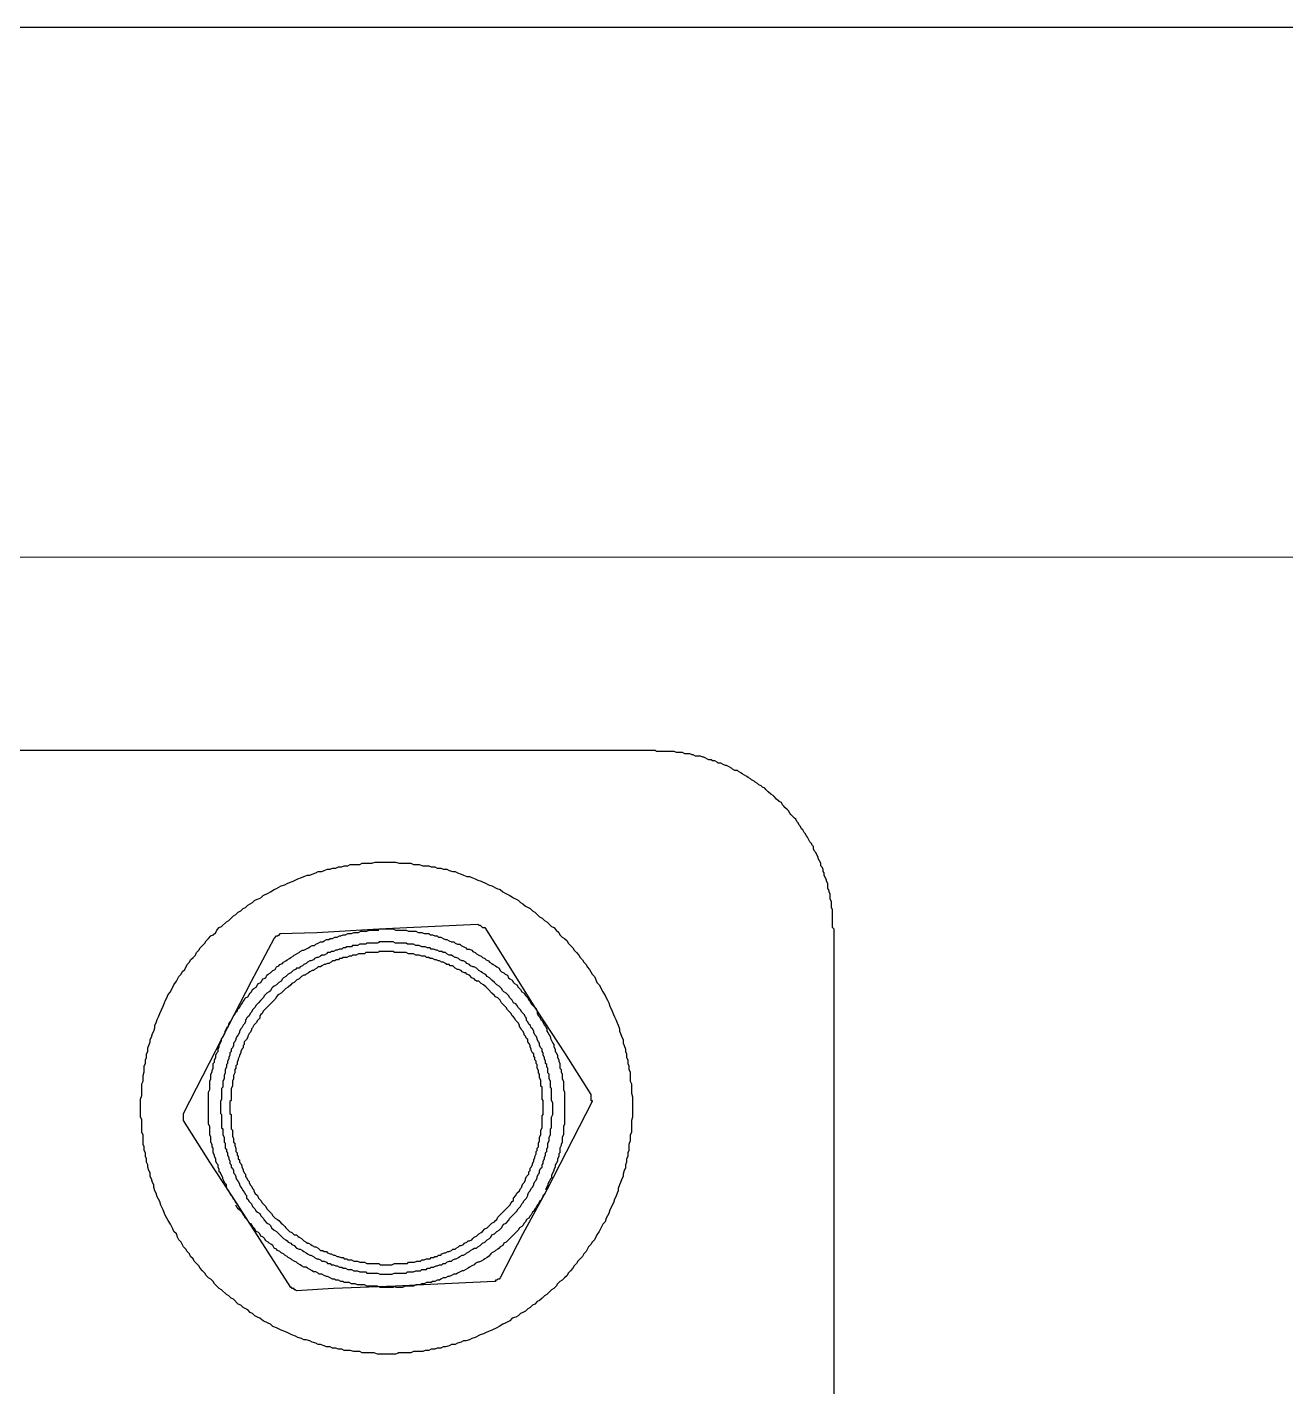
# Model space of a CAD drawing. Header units: inches. Extents: x 0 to 11, y 0.3 to 17.
# Drawn here: x 2.071 to 2.952, y 16.049 to 17 of the extents above; entities that cross this region are included whole.
import ezdxf

# ---------------------------------------------------------------- set-up
doc = ezdxf.new("R2010")
doc.units = ezdxf.units.IN
doc.header["$MEASUREMENT"] = 0
doc.layers.add('Layer 1', color=7, linetype='Continuous')

msp = doc.modelspace()

# ---------------------------------------------------------------- linework, layer by layer
at = {"layer": 'Layer 1', "color": 7, "lineweight": 25, "true_color": 0xffffff}
for points in [[(0, 17), (11, 17)], [(1.38583, 16.49417), (2.51083, 16.49417)], [(2.63583, 16.36917), (2.635, 16.37), (2.635, 16.3825), (2.63417, 16.38417), (2.63417, 16.38833), (2.63333, 16.39), (2.63333, 16.39333), (2.6325, 16.395), (2.6325, 16.39583), (2.63167, 16.3975), (2.63167, 16.40083), (2.63083, 16.4025), (2.63083, 16.40333), (2.62916, 16.40667), (2.62916, 16.40833), (2.62834, 16.40917), (2.62834, 16.41083), (2.6275, 16.4125), (2.62667, 16.41333), (2.62667, 16.415), (2.62583, 16.41667), (2.625, 16.41833), (2.625, 16.41917), (2.62333, 16.4225), (2.6225, 16.42333), (2.62166, 16.425), (2.62166, 16.42666), (2.62084, 16.4275), (2.62, 16.42917), (2.61917, 16.43), (2.6175, 16.43334), (2.61667, 16.43416), (2.61583, 16.43583), (2.615, 16.43667), (2.61417, 16.43833), (2.61334, 16.43917), (2.6125, 16.44084), (2.61167, 16.44166), (2.61083, 16.44333), (2.61, 16.44417), (2.60916, 16.44583), (2.60833, 16.44667), (2.60667, 16.44834), (2.60583, 16.44916), (2.605, 16.45), (2.60417, 16.45167), (2.60333, 16.4525), (2.60166, 16.45417), (2.60083, 16.455), (2.6, 16.45583), (2.59917, 16.4575), (2.5975, 16.45833), (2.59583, 16.46), (2.59416, 16.46167), (2.59334, 16.4625), (2.59167, 16.46333), (2.59, 16.465), (2.58833, 16.46667), (2.5875, 16.4675), (2.58584, 16.46833), (2.585, 16.46917), (2.58333, 16.47), (2.5825, 16.47083), (2.58083, 16.47167), (2.58, 16.4725), (2.57834, 16.47333), (2.5775, 16.47417), (2.57583, 16.475), (2.575, 16.47583), (2.57167, 16.4775), (2.57083, 16.47833), (2.56917, 16.47917), (2.56833, 16.48), (2.56666, 16.48), (2.565, 16.48083), (2.56417, 16.48167), (2.5625, 16.4825), (2.56083, 16.48333), (2.56, 16.48333), (2.55834, 16.48416), (2.55667, 16.485), (2.555, 16.485), (2.55417, 16.48583), (2.5525, 16.48667), (2.55084, 16.48667), (2.55, 16.4875), (2.54833, 16.4875), (2.545, 16.48916), (2.54417, 16.48916), (2.5425, 16.49), (2.53916, 16.49), (2.5375, 16.49083), (2.53667, 16.49083), (2.535, 16.49167), (2.53166, 16.49167), (2.53, 16.4925), (2.52583, 16.4925), (2.52417, 16.49333), (2.51166, 16.49333), (2.51083, 16.49417)], [(2.33167, 16.0725), (2.32917, 16.07167), (2.31666, 16.07167), (2.31417, 16.0725), (2.30583, 16.0725), (2.30417, 16.07334), (2.3, 16.07334), (2.2975, 16.07416), (2.29333, 16.07416), (2.29167, 16.075), (2.28916, 16.075), (2.2875, 16.07583), (2.285, 16.07583), (2.28333, 16.07667), (2.28084, 16.07667), (2.27917, 16.0775), (2.27667, 16.07834), (2.275, 16.07834), (2.27334, 16.07917), (2.27083, 16.08), (2.26917, 16.08083), (2.26667, 16.08167), (2.265, 16.08167), (2.26333, 16.0825), (2.26083, 16.08333), (2.25917, 16.08417), (2.25667, 16.085), (2.25334, 16.08667), (2.25167, 16.0875), (2.24917, 16.08833), (2.24584, 16.09), (2.24333, 16.09083), (2.24167, 16.0925), (2.24, 16.09333), (2.23667, 16.095), (2.23416, 16.09667), (2.2325, 16.0975), (2.23083, 16.09833), (2.22917, 16.1), (2.2275, 16.10083), (2.22583, 16.1025), (2.2225, 16.10417), (2.22083, 16.10583), (2.21916, 16.10667), (2.21583, 16.11), (2.21417, 16.11083), (2.2125, 16.1125), (2.21084, 16.11334), (2.2075, 16.11667), (2.20583, 16.1175), (2.2025, 16.12084), (2.20167, 16.1225), (2.2, 16.12417), (2.19833, 16.125), (2.19667, 16.12667), (2.19583, 16.12834), (2.19417, 16.13), (2.1925, 16.13167), (2.19166, 16.13333), (2.19, 16.135), (2.18833, 16.13666), (2.1875, 16.13833), (2.18583, 16.14), (2.185, 16.14167), (2.18334, 16.14333), (2.1825, 16.145), (2.18083, 16.14667), (2.17917, 16.15), (2.1775, 16.15167), (2.17667, 16.15333), (2.17584, 16.15583), (2.17417, 16.1575), (2.17333, 16.15917), (2.17166, 16.1625), (2.17, 16.165), (2.16917, 16.16667), (2.16833, 16.16833), (2.1675, 16.17), (2.16667, 16.1725), (2.165, 16.17584), (2.16416, 16.17833), (2.16333, 16.18), (2.1625, 16.18167), (2.16167, 16.18416), (2.16083, 16.18583), (2.16, 16.18833), (2.16, 16.19), (2.15917, 16.19166), (2.15833, 16.19417), (2.1575, 16.19583), (2.1575, 16.19834), (2.15666, 16.2), (2.15584, 16.2025), (2.15584, 16.20417), (2.155, 16.20583), (2.155, 16.20833), (2.15417, 16.21), (2.15417, 16.2125), (2.15333, 16.21417), (2.15333, 16.21667), (2.1525, 16.21833), (2.1525, 16.225), (2.15167, 16.22666), (2.15167, 16.23583), (2.15083, 16.2375), (2.15083, 16.25), (2.15167, 16.2525), (2.15167, 16.26084), (2.1525, 16.2625), (2.1525, 16.26667), (2.15333, 16.26917), (2.15333, 16.27334), (2.15417, 16.275), (2.15417, 16.2775), (2.155, 16.27917), (2.155, 16.28167), (2.15584, 16.28333), (2.15584, 16.28583), (2.15666, 16.2875), (2.1575, 16.29), (2.1575, 16.29167), (2.15833, 16.29333), (2.15917, 16.29583), (2.16, 16.2975), (2.16083, 16.3), (2.16083, 16.30166), (2.16167, 16.30333), (2.1625, 16.30583), (2.16333, 16.3075), (2.16416, 16.31), (2.16667, 16.315), (2.1675, 16.3175), (2.16833, 16.31917), (2.16917, 16.32083), (2.17, 16.32334), (2.17166, 16.325), (2.1725, 16.32667), (2.17333, 16.32834), (2.17417, 16.33), (2.17584, 16.3325), (2.1775, 16.33584), (2.17917, 16.3375), (2.18, 16.33917), (2.18167, 16.34083), (2.18334, 16.34417), (2.185, 16.34583), (2.18583, 16.3475), (2.1875, 16.34917), (2.18917, 16.35083), (2.19, 16.3525), (2.19166, 16.35417), (2.1925, 16.35583), (2.19417, 16.3575), (2.19583, 16.35916), (2.19667, 16.36083), (2.19833, 16.3625), (2.2, 16.36416), (2.20167, 16.365), (2.20334, 16.36667), (2.20417, 16.36833), (2.20583, 16.37), (2.2075, 16.37084), (2.21084, 16.37417), (2.2125, 16.375), (2.21417, 16.37667), (2.21583, 16.37834), (2.2175, 16.37916), (2.21916, 16.38083), (2.22083, 16.38167), (2.2225, 16.38333), (2.22417, 16.38417), (2.22583, 16.38584), (2.2275, 16.38666), (2.22917, 16.3875), (2.23083, 16.38917), (2.2325, 16.39), (2.235, 16.39084), (2.23667, 16.3925), (2.24, 16.39417), (2.24167, 16.395), (2.24417, 16.39667), (2.24584, 16.3975), (2.24917, 16.39917), (2.25167, 16.4), (2.25334, 16.40083), (2.255, 16.40167), (2.2575, 16.4025), (2.26083, 16.40417), (2.26333, 16.405), (2.265, 16.40583), (2.2675, 16.40667), (2.26917, 16.40667), (2.27083, 16.4075), (2.27334, 16.40833), (2.275, 16.40917), (2.2775, 16.40917), (2.27917, 16.41), (2.28166, 16.41083), (2.28333, 16.41083), (2.285, 16.41167), (2.2875, 16.41167), (2.28916, 16.4125), (2.29167, 16.4125), (2.29333, 16.41333), (2.29583, 16.41333), (2.2975, 16.41416), (2.30417, 16.41416), (2.30583, 16.415), (2.3125, 16.415), (2.315, 16.41583), (2.32917, 16.41583), (2.33167, 16.415), (2.34, 16.415), (2.34167, 16.41416), (2.34583, 16.41416), (2.34833, 16.41333), (2.3525, 16.41333), (2.35417, 16.4125), (2.35667, 16.4125), (2.35833, 16.41167), (2.36083, 16.41167), (2.3625, 16.41083), (2.365, 16.41083), (2.36667, 16.41), (2.36917, 16.40917), (2.37084, 16.40917), (2.3725, 16.40833), (2.375, 16.4075), (2.37667, 16.40667), (2.37916, 16.40583), (2.38083, 16.40583), (2.3825, 16.405), (2.385, 16.40417), (2.38666, 16.40333), (2.38917, 16.4025), (2.3925, 16.40083), (2.39417, 16.4), (2.39667, 16.39917), (2.4, 16.3975), (2.4025, 16.39667), (2.40417, 16.395), (2.40584, 16.39417), (2.40917, 16.3925), (2.41167, 16.39084), (2.415, 16.38917), (2.41667, 16.3875), (2.41833, 16.38666), (2.42, 16.385), (2.42333, 16.38333), (2.425, 16.38167), (2.42667, 16.38083), (2.43, 16.3775), (2.43167, 16.37667), (2.43334, 16.375), (2.435, 16.37417), (2.43833, 16.37084), (2.44, 16.37), (2.44166, 16.36833), (2.44333, 16.36667), (2.44417, 16.365), (2.44583, 16.36334), (2.4475, 16.3625), (2.44916, 16.36083), (2.45, 16.35916), (2.45167, 16.3575), (2.45334, 16.35583), (2.45417, 16.35417), (2.45583, 16.3525), (2.4575, 16.35083), (2.45833, 16.34917), (2.46, 16.3475), (2.46084, 16.34583), (2.4625, 16.34417), (2.46333, 16.3425), (2.465, 16.34083), (2.46667, 16.3375), (2.46834, 16.33584), (2.46916, 16.33417), (2.47, 16.33167), (2.47167, 16.33), (2.4725, 16.32834), (2.47333, 16.32667), (2.47417, 16.325), (2.47583, 16.3225), (2.47666, 16.32083), (2.4775, 16.31917), (2.47833, 16.3175), (2.47917, 16.315), (2.48083, 16.31167), (2.48167, 16.30916), (2.4825, 16.3075), (2.48333, 16.30583), (2.48416, 16.30333), (2.485, 16.30166), (2.48583, 16.29917), (2.48583, 16.2975), (2.48667, 16.29583), (2.4875, 16.29333), (2.48834, 16.29167), (2.48834, 16.28916), (2.48917, 16.2875), (2.49, 16.285), (2.49, 16.28333), (2.49083, 16.28167), (2.49083, 16.27917), (2.49167, 16.2775), (2.49167, 16.275), (2.4925, 16.27334), (2.4925, 16.27083), (2.49333, 16.26917), (2.49333, 16.2625), (2.49417, 16.26084), (2.49417, 16.25416), (2.495, 16.25167), (2.495, 16.2375), (2.49417, 16.235), (2.49417, 16.22666), (2.49333, 16.225), (2.49333, 16.22083), (2.4925, 16.21833), (2.4925, 16.21417), (2.49167, 16.2125), (2.49167, 16.21), (2.49083, 16.20833), (2.49083, 16.20583), (2.49, 16.20417), (2.49, 16.20167), (2.48917, 16.2), (2.48834, 16.1975), (2.48834, 16.19583), (2.4875, 16.19417), (2.48667, 16.19166), (2.48583, 16.19), (2.485, 16.1875), (2.485, 16.18583), (2.48416, 16.18416), (2.48333, 16.18167), (2.4825, 16.18), (2.48167, 16.1775), (2.47917, 16.1725), (2.47833, 16.17), (2.4775, 16.16833), (2.47666, 16.16667), (2.47583, 16.16416), (2.47417, 16.1625), (2.4725, 16.15917), (2.47167, 16.1575), (2.47, 16.155), (2.46834, 16.15167), (2.46667, 16.15), (2.46583, 16.14834), (2.46417, 16.14667), (2.4625, 16.14333), (2.46084, 16.14167), (2.46, 16.14), (2.45833, 16.13833), (2.45667, 16.13666), (2.45583, 16.135), (2.45417, 16.13333), (2.45334, 16.13167), (2.45167, 16.13), (2.45, 16.12834), (2.44916, 16.12667), (2.4475, 16.125), (2.44583, 16.12333), (2.44417, 16.1225), (2.4425, 16.12084), (2.44166, 16.11917), (2.44, 16.1175), (2.43833, 16.11667), (2.435, 16.11334), (2.43334, 16.1125), (2.43167, 16.11083), (2.43, 16.10916), (2.42833, 16.10833), (2.42667, 16.10667), (2.425, 16.10583), (2.42333, 16.10417), (2.42166, 16.10333), (2.42, 16.10166), (2.41833, 16.10083), (2.41667, 16.1), (2.415, 16.09833), (2.41333, 16.0975), (2.41083, 16.09667), (2.40917, 16.095), (2.40584, 16.09333), (2.40417, 16.0925), (2.40167, 16.09083), (2.4, 16.09), (2.39667, 16.08833), (2.39417, 16.0875), (2.3925, 16.08667), (2.39084, 16.08584), (2.38833, 16.085), (2.385, 16.08333), (2.3825, 16.0825), (2.38083, 16.08167), (2.37834, 16.08083), (2.37667, 16.08083), (2.375, 16.08), (2.3725, 16.07917), (2.37084, 16.07834), (2.36833, 16.07834), (2.36667, 16.0775), (2.36417, 16.07667), (2.3625, 16.07667), (2.36083, 16.07583), (2.35833, 16.07583), (2.35667, 16.075), (2.35417, 16.075), (2.3525, 16.07416), (2.35, 16.07416), (2.34833, 16.07334), (2.34167, 16.07334), (2.34, 16.0725), (2.33083, 16.0725)], [(2.3175, 16.36917), (2.37166, 16.37166), (2.38666, 16.3725)], [(2.38666, 16.3725), (2.3875, 16.37166), (2.38833, 16.37166), (2.39, 16.37), (2.39167, 16.37)], [(2.2125, 16.30166), (2.22833, 16.3325), (2.24417, 16.3625), (2.24584, 16.36416), (2.24666, 16.36416), (2.2475, 16.365), (2.24833, 16.365), (2.24833, 16.36583), (2.27417, 16.36667), (2.3175, 16.36917)], [(2.2125, 16.30166), (2.2125, 16.3025), (2.21333, 16.30417), (2.21417, 16.305), (2.21583, 16.30834), (2.21667, 16.30916), (2.2175, 16.31083), (2.21834, 16.31167), (2.21916, 16.31333), (2.22, 16.31417), (2.22083, 16.31584), (2.22167, 16.31666), (2.2225, 16.31833), (2.22333, 16.31917), (2.22417, 16.32083), (2.22583, 16.32167), (2.22666, 16.32334), (2.2275, 16.32416), (2.22833, 16.325), (2.22917, 16.32667), (2.23, 16.3275), (2.23167, 16.32834), (2.2325, 16.33), (2.23333, 16.33083), (2.235, 16.33167), (2.23583, 16.33333), (2.23667, 16.33417), (2.23834, 16.335), (2.23917, 16.33667), (2.24, 16.3375), (2.24167, 16.33833), (2.24333, 16.34), (2.245, 16.34083), (2.24584, 16.3425), (2.2475, 16.34333), (2.24833, 16.34417), (2.25, 16.345), (2.25083, 16.34583), (2.2525, 16.34667), (2.25334, 16.3475), (2.255, 16.34833), (2.25583, 16.34917), (2.2575, 16.35), (2.25833, 16.35083), (2.26166, 16.3525), (2.2625, 16.35333), (2.26417, 16.35417), (2.265, 16.35417), (2.26833, 16.35583), (2.26917, 16.35667), (2.27083, 16.3575), (2.2725, 16.3575), (2.27334, 16.35833), (2.275, 16.35916), (2.27667, 16.36), (2.27833, 16.36), (2.27917, 16.36083), (2.28084, 16.36167), (2.2825, 16.36167), (2.28333, 16.3625), (2.285, 16.3625), (2.28667, 16.36334), (2.28833, 16.36334), (2.29, 16.36416), (2.29083, 16.36416), (2.2925, 16.365), (2.29417, 16.365), (2.29583, 16.36583), (2.29833, 16.36583), (2.3, 16.36667), (2.30333, 16.36667), (2.305, 16.3675), (2.30916, 16.3675), (2.31083, 16.36833), (2.3175, 16.36833)], [(2.3175, 16.36917), (2.3275, 16.36917), (2.32917, 16.36833), (2.33667, 16.36833), (2.33833, 16.3675), (2.34334, 16.3675), (2.345, 16.36667), (2.3475, 16.36667), (2.34917, 16.36583), (2.3525, 16.36583), (2.35333, 16.365), (2.355, 16.365), (2.35667, 16.36416), (2.35833, 16.36416), (2.35916, 16.36334), (2.36083, 16.36334), (2.3625, 16.3625), (2.36417, 16.36167), (2.365, 16.36167), (2.36667, 16.36083), (2.36833, 16.36), (2.37, 16.36), (2.37084, 16.35916), (2.3725, 16.35833), (2.37417, 16.35833), (2.375, 16.3575), (2.37834, 16.35583), (2.37916, 16.355), (2.38083, 16.355), (2.3825, 16.35417), (2.38333, 16.35333), (2.385, 16.3525), (2.38583, 16.35166), (2.3875, 16.35083), (2.38917, 16.35), (2.39, 16.34917), (2.39167, 16.34833), (2.3925, 16.3475), (2.39417, 16.34667), (2.395, 16.34583), (2.39667, 16.345), (2.3975, 16.34417), (2.39917, 16.34333), (2.4, 16.3425), (2.40167, 16.34167), (2.4025, 16.34), (2.40333, 16.33917), (2.405, 16.33833), (2.40584, 16.3375), (2.4075, 16.33667), (2.40833, 16.335), (2.40917, 16.33417), (2.41083, 16.33333), (2.41167, 16.33167), (2.4125, 16.33083), (2.41416, 16.33), (2.415, 16.32834), (2.41667, 16.32667), (2.4175, 16.325), (2.41917, 16.32416), (2.42, 16.3225), (2.42166, 16.32083), (2.4225, 16.31917), (2.42333, 16.31833), (2.42417, 16.31666), (2.425, 16.31584), (2.42667, 16.31417), (2.4275, 16.31333), (2.42833, 16.31167)], [(2.39167, 16.37), (2.42833, 16.31167)], [(2.63583, 16.36917), (2.63583, 15.98583)], [(2.31833, 16.36), (2.31666, 16.35916), (2.30916, 16.35916), (2.30834, 16.35833), (2.30417, 16.35833), (2.3025, 16.3575), (2.29917, 16.3575), (2.29833, 16.35667), (2.295, 16.35667), (2.29417, 16.35583), (2.2925, 16.35583), (2.29167, 16.355), (2.29, 16.355), (2.28833, 16.35417), (2.2875, 16.35417), (2.28583, 16.35333), (2.28417, 16.35333), (2.28333, 16.3525), (2.28166, 16.3525), (2.28084, 16.35166), (2.27917, 16.35083), (2.2775, 16.35083), (2.27667, 16.35), (2.275, 16.34917), (2.27417, 16.34917), (2.2725, 16.34833), (2.27167, 16.3475), (2.27, 16.34667), (2.26917, 16.34667), (2.2675, 16.34583), (2.26667, 16.345), (2.265, 16.34417), (2.26417, 16.34333), (2.2625, 16.3425), (2.26166, 16.34167), (2.26, 16.34167), (2.25917, 16.34083), (2.2575, 16.34), (2.25583, 16.33833), (2.25416, 16.3375), (2.25334, 16.33667), (2.2525, 16.33584), (2.25083, 16.335), (2.25, 16.33417), (2.24917, 16.3325), (2.2475, 16.33167), (2.24584, 16.33), (2.24417, 16.32917), (2.24333, 16.32834), (2.2425, 16.3275), (2.24167, 16.32583), (2.24083, 16.325), (2.23917, 16.32416), (2.2375, 16.3225), (2.23667, 16.32083), (2.235, 16.31917), (2.23333, 16.3175), (2.23167, 16.31584), (2.23083, 16.31417), (2.22917, 16.3125), (2.22833, 16.31083), (2.2275, 16.31), (2.22666, 16.30834), (2.22583, 16.3075), (2.225, 16.30667), (2.22417, 16.305), (2.22417, 16.30417), (2.22333, 16.3025), (2.2225, 16.30166), (2.22167, 16.3), (2.22083, 16.29917), (2.22, 16.2975), (2.22, 16.29666), (2.21916, 16.295), (2.21834, 16.29417), (2.2175, 16.2925), (2.2175, 16.29167), (2.21667, 16.29), (2.21583, 16.28916), (2.21583, 16.2875), (2.215, 16.28583), (2.21417, 16.285), (2.21417, 16.28333), (2.21333, 16.2825), (2.21333, 16.28083), (2.2125, 16.27917), (2.2125, 16.27833), (2.21167, 16.27667), (2.21167, 16.275), (2.21084, 16.27417), (2.21084, 16.2725), (2.21, 16.27083), (2.21, 16.26833), (2.20917, 16.26667), (2.20917, 16.26417), (2.20833, 16.2625), (2.20833, 16.25833), (2.2075, 16.2575), (2.2075, 16.25), (2.20667, 16.24833), (2.20667, 16.24), (2.2075, 16.23916), (2.2075, 16.23), (2.20833, 16.22917), (2.20833, 16.225), (2.20917, 16.22333), (2.20917, 16.22), (2.21, 16.21917), (2.21, 16.21583), (2.21084, 16.215), (2.21084, 16.21333), (2.21167, 16.2125), (2.21167, 16.21084), (2.2125, 16.20917), (2.2125, 16.20833), (2.21333, 16.20667), (2.21333, 16.205), (2.21417, 16.20417), (2.21417, 16.2025), (2.215, 16.20167), (2.21583, 16.2), (2.21583, 16.19834), (2.21667, 16.1975), (2.2175, 16.19583), (2.2175, 16.195), (2.21834, 16.19333), (2.21916, 16.1925), (2.22, 16.19084), (2.22, 16.19), (2.22083, 16.18833), (2.22167, 16.1875), (2.2225, 16.18583), (2.22333, 16.185), (2.22417, 16.18334), (2.225, 16.1825), (2.225, 16.18083), (2.22583, 16.18), (2.22666, 16.17833), (2.22833, 16.17666), (2.22917, 16.175), (2.23083, 16.17333), (2.23167, 16.17166), (2.2325, 16.17083), (2.23416, 16.17), (2.235, 16.16833), (2.23667, 16.16667), (2.2375, 16.165), (2.23917, 16.16333), (2.24083, 16.1625), (2.24167, 16.16167), (2.2425, 16.16), (2.24417, 16.15833), (2.24584, 16.1575), (2.2475, 16.15583), (2.24917, 16.15417), (2.25083, 16.1525), (2.2525, 16.15167), (2.25334, 16.15083), (2.25416, 16.15), (2.25583, 16.14917), (2.25667, 16.14834), (2.25833, 16.1475), (2.26, 16.14583), (2.26166, 16.145), (2.2625, 16.145), (2.26417, 16.14417), (2.265, 16.14333), (2.26667, 16.1425), (2.2675, 16.14167), (2.26917, 16.14084), (2.27, 16.14084), (2.27167, 16.14), (2.2725, 16.13917), (2.27417, 16.13833), (2.275, 16.13833), (2.27667, 16.1375), (2.2775, 16.13666), (2.27917, 16.13666), (2.28084, 16.13584), (2.28166, 16.135), (2.28333, 16.135), (2.28417, 16.13417), (2.28583, 16.13417), (2.2875, 16.13333), (2.28833, 16.13333), (2.29, 16.1325), (2.29167, 16.1325), (2.2925, 16.13167), (2.29417, 16.13167), (2.29583, 16.13083), (2.29833, 16.13083), (2.3, 16.13), (2.3025, 16.13), (2.30417, 16.12916), (2.30834, 16.12916), (2.30916, 16.12834), (2.31666, 16.12834), (2.31833, 16.1275), (2.32667, 16.1275), (2.32834, 16.12834), (2.33667, 16.12834), (2.3375, 16.12916), (2.34167, 16.12916), (2.34334, 16.13), (2.34667, 16.13), (2.3475, 16.13083), (2.35083, 16.13083), (2.35166, 16.13167), (2.35333, 16.13167), (2.35417, 16.1325), (2.35583, 16.1325), (2.3575, 16.13333), (2.35833, 16.13333), (2.36, 16.13417), (2.36167, 16.13417), (2.3625, 16.135), (2.36417, 16.135), (2.365, 16.13584), (2.36667, 16.13666), (2.36833, 16.13666), (2.36917, 16.1375), (2.37084, 16.13833), (2.37166, 16.13833), (2.37333, 16.13917), (2.37417, 16.14), (2.37583, 16.14084), (2.37667, 16.14084), (2.37834, 16.14167), (2.37916, 16.1425), (2.38083, 16.14333), (2.38167, 16.14417), (2.38333, 16.145), (2.38417, 16.14583), (2.38583, 16.14583), (2.38666, 16.14667), (2.38833, 16.1475), (2.39, 16.14917), (2.39167, 16.15), (2.3925, 16.15083), (2.39333, 16.15167), (2.395, 16.1525), (2.39583, 16.15333), (2.39667, 16.155), (2.39834, 16.15583), (2.4, 16.1575), (2.40167, 16.15833), (2.40333, 16.16), (2.40417, 16.16167), (2.405, 16.1625), (2.40666, 16.16333), (2.40833, 16.165), (2.40917, 16.16667), (2.41083, 16.16833), (2.4125, 16.17), (2.41416, 16.17166), (2.415, 16.17333), (2.41667, 16.175), (2.4175, 16.17666), (2.41833, 16.1775), (2.41917, 16.17917), (2.42083, 16.18083), (2.42166, 16.1825), (2.42166, 16.18334), (2.4225, 16.185), (2.42333, 16.18583), (2.42417, 16.1875), (2.425, 16.18833), (2.42584, 16.19), (2.42584, 16.19084), (2.42667, 16.1925), (2.4275, 16.19333), (2.42833, 16.195), (2.42833, 16.19583), (2.42917, 16.1975), (2.43, 16.19834), (2.43, 16.2), (2.43083, 16.20167), (2.43167, 16.2025), (2.43167, 16.20417), (2.4325, 16.205), (2.4325, 16.20667), (2.43334, 16.20833), (2.43334, 16.20917), (2.43416, 16.21084), (2.43416, 16.2125), (2.435, 16.21333), (2.435, 16.215), (2.43583, 16.21667), (2.43583, 16.21917), (2.43667, 16.22083), (2.43667, 16.22333), (2.4375, 16.225), (2.4375, 16.22917), (2.43833, 16.23), (2.43833, 16.2375), (2.43917, 16.23916), (2.43917, 16.2475), (2.43833, 16.24917), (2.43833, 16.2575), (2.4375, 16.25833), (2.4375, 16.2625), (2.43667, 16.26417), (2.43667, 16.2675), (2.43583, 16.26833), (2.43583, 16.27167), (2.435, 16.2725), (2.435, 16.27417), (2.43416, 16.275), (2.43416, 16.27667), (2.43334, 16.27833), (2.43334, 16.27917), (2.4325, 16.28083), (2.4325, 16.2825), (2.43167, 16.28333), (2.43167, 16.285), (2.43083, 16.28583), (2.43, 16.2875), (2.43, 16.28916), (2.42917, 16.29), (2.42833, 16.29167), (2.42833, 16.2925), (2.4275, 16.29417), (2.42667, 16.295), (2.42584, 16.29666), (2.42584, 16.2975), (2.425, 16.29917), (2.42417, 16.3), (2.42333, 16.30166), (2.4225, 16.3025), (2.42166, 16.30417), (2.42083, 16.305), (2.42083, 16.30667), (2.42, 16.3075), (2.41917, 16.30916), (2.4175, 16.31083), (2.41667, 16.3125), (2.415, 16.31417), (2.41416, 16.31584), (2.41333, 16.31666), (2.41167, 16.3175), (2.41083, 16.31917), (2.40917, 16.32083), (2.40833, 16.3225), (2.40666, 16.32416), (2.405, 16.325), (2.40417, 16.32583), (2.40333, 16.3275), (2.4025, 16.32834), (2.40167, 16.32917), (2.4, 16.33), (2.39834, 16.33167), (2.39667, 16.33333), (2.395, 16.335), (2.39333, 16.33584), (2.3925, 16.33667), (2.39167, 16.3375), (2.39, 16.33833), (2.38917, 16.33917), (2.3875, 16.34), (2.38583, 16.34167), (2.38417, 16.3425), (2.38333, 16.3425), (2.38167, 16.34333), (2.38083, 16.34417), (2.37916, 16.345), (2.37834, 16.34583), (2.37667, 16.34667), (2.37583, 16.34667), (2.37417, 16.3475), (2.37333, 16.34833), (2.37166, 16.34917), (2.37084, 16.34917), (2.36917, 16.35), (2.36833, 16.35083), (2.36667, 16.35083), (2.365, 16.35166), (2.36417, 16.3525), (2.3625, 16.3525), (2.36167, 16.35333), (2.36, 16.35333), (2.35833, 16.35417), (2.3575, 16.35417), (2.35583, 16.355), (2.35417, 16.355), (2.35333, 16.35583), (2.35166, 16.35583), (2.35, 16.35667), (2.3475, 16.35667), (2.34583, 16.3575), (2.34334, 16.3575), (2.34167, 16.35833), (2.3375, 16.35833), (2.33667, 16.35916), (2.32917, 16.35916), (2.3275, 16.36), (2.3175, 16.36)], [(2.31833, 16.35333), (2.31666, 16.3525), (2.30834, 16.3525), (2.3075, 16.35166), (2.30333, 16.35166), (2.30167, 16.35083), (2.29917, 16.35083), (2.29833, 16.35), (2.29666, 16.35), (2.295, 16.34917), (2.2925, 16.34917), (2.29167, 16.34833), (2.29, 16.34833), (2.28916, 16.3475), (2.2875, 16.3475), (2.28667, 16.34667), (2.285, 16.34667), (2.28417, 16.34583), (2.2825, 16.345), (2.28166, 16.345), (2.28, 16.34417), (2.27917, 16.34417), (2.2775, 16.34333), (2.27667, 16.3425), (2.275, 16.3425), (2.27417, 16.34167), (2.2725, 16.34083), (2.27167, 16.34), (2.27083, 16.34), (2.26917, 16.33917), (2.26833, 16.33833), (2.26667, 16.3375), (2.26584, 16.33667), (2.265, 16.33667), (2.26333, 16.33584), (2.2625, 16.335), (2.26166, 16.33417), (2.26, 16.33333), (2.25833, 16.33167), (2.25667, 16.33083), (2.25583, 16.33), (2.25416, 16.32834), (2.2525, 16.3275), (2.25167, 16.32667), (2.24917, 16.32416), (2.2475, 16.32334), (2.24666, 16.3225), (2.24584, 16.32167), (2.245, 16.32), (2.24417, 16.31917), (2.2425, 16.3175), (2.24167, 16.31666), (2.24, 16.315), (2.23917, 16.31417), (2.2375, 16.3125), (2.23667, 16.31167), (2.23583, 16.31), (2.235, 16.30916), (2.23416, 16.30834), (2.23416, 16.30667), (2.23333, 16.30583), (2.2325, 16.305), (2.23167, 16.30333), (2.23, 16.30166), (2.22917, 16.3), (2.22833, 16.29917), (2.22833, 16.29833), (2.2275, 16.29666), (2.22666, 16.29583), (2.22583, 16.29417), (2.22583, 16.29333), (2.225, 16.29167), (2.22333, 16.29), (2.22333, 16.28833), (2.2225, 16.2875), (2.2225, 16.28583), (2.22167, 16.285), (2.22083, 16.28333), (2.22083, 16.2825), (2.22, 16.28083), (2.22, 16.28), (2.21916, 16.27833), (2.21916, 16.2775), (2.21834, 16.27583), (2.21834, 16.27417), (2.2175, 16.27334), (2.2175, 16.27167), (2.21667, 16.27083), (2.21667, 16.26833), (2.21583, 16.26667), (2.21583, 16.26417), (2.215, 16.2625), (2.215, 16.25917), (2.21417, 16.2575), (2.21417, 16.24917), (2.21333, 16.24833), (2.21333, 16.24), (2.21417, 16.23916), (2.21417, 16.22917), (2.215, 16.22833), (2.215, 16.22417), (2.21583, 16.2225), (2.21583, 16.22), (2.21667, 16.21917), (2.21667, 16.2175), (2.2175, 16.21583), (2.2175, 16.21333), (2.21834, 16.2125), (2.21834, 16.21084), (2.21916, 16.21), (2.21916, 16.20833), (2.22, 16.2075), (2.22, 16.20583), (2.22083, 16.205), (2.22167, 16.20334), (2.22167, 16.2025), (2.2225, 16.20083), (2.2225, 16.2), (2.22333, 16.19834), (2.22417, 16.1975), (2.22417, 16.19583), (2.225, 16.195), (2.22583, 16.19333), (2.22666, 16.1925), (2.22666, 16.19166), (2.2275, 16.19), (2.22833, 16.18917), (2.22917, 16.1875), (2.23, 16.18667), (2.23, 16.18583), (2.23083, 16.18416), (2.2325, 16.1825), (2.23333, 16.18083), (2.235, 16.17917), (2.23583, 16.1775), (2.23667, 16.17666), (2.23834, 16.175), (2.23917, 16.17333), (2.24083, 16.17166), (2.2425, 16.17), (2.24333, 16.16833), (2.245, 16.16667), (2.24666, 16.16583), (2.2475, 16.165), (2.24917, 16.16333), (2.25, 16.1625), (2.25167, 16.16083), (2.2525, 16.16), (2.255, 16.1575), (2.25667, 16.15667), (2.2575, 16.15583), (2.25833, 16.155), (2.26, 16.155), (2.26083, 16.15417), (2.26166, 16.15333), (2.26333, 16.1525), (2.265, 16.15083), (2.26667, 16.15), (2.2675, 16.14917), (2.26833, 16.14917), (2.27, 16.14834), (2.27083, 16.1475), (2.2725, 16.14667), (2.27334, 16.14667), (2.275, 16.14583), (2.27667, 16.14417), (2.27833, 16.14417), (2.27917, 16.14333), (2.28084, 16.14333), (2.28166, 16.1425), (2.28333, 16.14167), (2.28417, 16.14167), (2.28583, 16.14084), (2.28667, 16.14084), (2.28833, 16.14), (2.28916, 16.14), (2.29083, 16.13917), (2.2925, 16.13917), (2.29333, 16.13833), (2.295, 16.13833), (2.29583, 16.1375), (2.29833, 16.1375), (2.3, 16.13666), (2.3025, 16.13666), (2.30417, 16.13584), (2.3075, 16.13584), (2.30916, 16.135), (2.3175, 16.135), (2.31833, 16.13417), (2.32667, 16.13417), (2.32834, 16.135), (2.3375, 16.135), (2.33833, 16.13584), (2.3425, 16.13584), (2.34416, 16.13666), (2.34667, 16.13666), (2.3475, 16.1375), (2.34917, 16.1375), (2.35083, 16.13833), (2.35333, 16.13833), (2.35417, 16.13917), (2.35583, 16.13917), (2.35667, 16.14), (2.35833, 16.14), (2.35916, 16.14084), (2.36083, 16.14084), (2.36167, 16.14167), (2.36334, 16.1425), (2.36417, 16.1425), (2.36583, 16.14333), (2.36667, 16.14333), (2.36833, 16.14417), (2.36917, 16.145), (2.37084, 16.145), (2.37166, 16.14583), (2.37333, 16.14667), (2.37417, 16.1475), (2.375, 16.1475), (2.37667, 16.14834), (2.3775, 16.14917), (2.37916, 16.15), (2.38, 16.15083), (2.38083, 16.15083), (2.3825, 16.15167), (2.38333, 16.1525), (2.38417, 16.15333), (2.38583, 16.15417), (2.3875, 16.15583), (2.38917, 16.15667), (2.39, 16.1575), (2.39167, 16.15917), (2.39333, 16.16), (2.395, 16.16167), (2.39667, 16.16333), (2.39834, 16.16416), (2.39917, 16.165), (2.4, 16.16583), (2.40083, 16.1675), (2.40167, 16.16833), (2.40333, 16.17), (2.40417, 16.17083), (2.40584, 16.1725), (2.40666, 16.17333), (2.40833, 16.175), (2.40917, 16.17584), (2.41, 16.1775), (2.41083, 16.17833), (2.41167, 16.17917), (2.41167, 16.18083), (2.41333, 16.1825), (2.41416, 16.18416), (2.41583, 16.18583), (2.41667, 16.1875), (2.4175, 16.18833), (2.4175, 16.18917), (2.41833, 16.19084), (2.41917, 16.19166), (2.42, 16.19333), (2.42, 16.19417), (2.42083, 16.19583), (2.4225, 16.1975), (2.4225, 16.19916), (2.42333, 16.2), (2.42333, 16.20167), (2.42417, 16.2025), (2.425, 16.20417), (2.425, 16.205), (2.42584, 16.20667), (2.42584, 16.2075), (2.42667, 16.20917), (2.42667, 16.21), (2.4275, 16.21167), (2.4275, 16.21333), (2.42833, 16.21417), (2.42833, 16.21583), (2.42917, 16.21667), (2.42917, 16.21917), (2.43, 16.22083), (2.43, 16.22333), (2.43083, 16.225), (2.43083, 16.22833), (2.43167, 16.23), (2.43167, 16.23834), (2.4325, 16.23916), (2.4325, 16.24917), (2.43167, 16.25), (2.43167, 16.25833), (2.43083, 16.25917), (2.43083, 16.26333), (2.43, 16.265), (2.43, 16.2675), (2.42917, 16.26833), (2.42917, 16.27), (2.42833, 16.27167), (2.42833, 16.27417), (2.4275, 16.275), (2.4275, 16.27667), (2.42667, 16.2775), (2.42667, 16.27917), (2.42584, 16.28), (2.42584, 16.28167), (2.425, 16.2825), (2.42417, 16.28417), (2.42417, 16.285), (2.42333, 16.28667), (2.42333, 16.2875), (2.4225, 16.28916), (2.42166, 16.29), (2.42166, 16.29167), (2.42083, 16.2925), (2.42, 16.29417), (2.41917, 16.295), (2.41917, 16.29583), (2.41833, 16.2975), (2.4175, 16.29833), (2.41667, 16.3), (2.41583, 16.30084), (2.41583, 16.30166), (2.415, 16.30333), (2.41333, 16.305), (2.4125, 16.30667), (2.41167, 16.3075), (2.41083, 16.30834), (2.41, 16.31), (2.40917, 16.31083), (2.4075, 16.3125), (2.40666, 16.31417), (2.405, 16.31584), (2.40333, 16.3175), (2.4025, 16.31917), (2.40083, 16.32083), (2.39917, 16.32167), (2.39834, 16.3225), (2.39667, 16.32416), (2.39417, 16.32667), (2.3925, 16.32834), (2.39084, 16.33), (2.38917, 16.33083), (2.38833, 16.33167), (2.3875, 16.3325), (2.38583, 16.3325), (2.385, 16.33333), (2.38417, 16.33417), (2.3825, 16.335), (2.38083, 16.33667), (2.37916, 16.3375), (2.37834, 16.33833), (2.3775, 16.33833), (2.37583, 16.33917), (2.375, 16.34), (2.37333, 16.34083), (2.3725, 16.34083), (2.37084, 16.34167), (2.36917, 16.34333), (2.3675, 16.34333), (2.36667, 16.34417), (2.365, 16.34417), (2.36417, 16.345), (2.3625, 16.34583), (2.36167, 16.34583), (2.36, 16.34667), (2.35916, 16.34667), (2.3575, 16.3475), (2.35667, 16.3475), (2.355, 16.34833), (2.35333, 16.34833), (2.3525, 16.34917), (2.35083, 16.34917), (2.35, 16.35), (2.3475, 16.35), (2.34583, 16.35083), (2.34334, 16.35083), (2.34167, 16.35166), (2.33833, 16.35166), (2.33667, 16.3525), (2.32834, 16.3525), (2.3275, 16.35333), (2.3175, 16.35333)], [(2.42833, 16.31167), (2.42833, 16.31), (2.42917, 16.30834), (2.43, 16.3075), (2.43083, 16.30583), (2.43167, 16.305), (2.4325, 16.30333), (2.43334, 16.30166), (2.43416, 16.30084), (2.435, 16.29917), (2.435, 16.2975), (2.43583, 16.29666), (2.43667, 16.295), (2.4375, 16.29333), (2.4375, 16.2925), (2.43917, 16.28916), (2.44, 16.28833), (2.44, 16.28667), (2.44084, 16.285), (2.44084, 16.28333), (2.44166, 16.2825), (2.4425, 16.28083), (2.4425, 16.27917), (2.44333, 16.2775), (2.44333, 16.27667), (2.44417, 16.275), (2.44417, 16.27167), (2.445, 16.27083), (2.445, 16.26917), (2.44583, 16.2675), (2.44583, 16.26417), (2.44667, 16.2625), (2.44667, 16.25667), (2.4475, 16.255), (2.4475, 16.2325), (2.44667, 16.23083), (2.44667, 16.225), (2.44583, 16.22333), (2.44583, 16.22), (2.445, 16.21833), (2.445, 16.2175), (2.44417, 16.21583), (2.44417, 16.2125), (2.44333, 16.21167), (2.44333, 16.21), (2.4425, 16.20833), (2.4425, 16.20667), (2.44166, 16.205), (2.44084, 16.20417), (2.44084, 16.2025), (2.44, 16.20083), (2.44, 16.2), (2.43833, 16.19667), (2.43833, 16.195), (2.4375, 16.19417), (2.43667, 16.1925), (2.43583, 16.19084), (2.43583, 16.19), (2.43416, 16.18667)], [(2.42833, 16.31167), (2.4475, 16.2825), (2.46583, 16.25334)], [(2.21834, 16.17666), (2.19916, 16.20583), (2.18083, 16.235), (2.18083, 16.24), (2.2125, 16.30166)], [(2.21834, 16.17666), (2.2175, 16.1775), (2.21667, 16.17917), (2.21583, 16.18), (2.215, 16.18167), (2.21417, 16.1825), (2.21333, 16.18416), (2.2125, 16.18583), (2.21167, 16.18667), (2.21084, 16.18833), (2.21084, 16.19), (2.21, 16.19084), (2.20917, 16.1925), (2.20833, 16.19417), (2.20833, 16.195), (2.20667, 16.19834), (2.20583, 16.19916), (2.20583, 16.20083), (2.205, 16.2025), (2.205, 16.20417), (2.20417, 16.205), (2.20334, 16.20667), (2.20334, 16.20833), (2.2025, 16.21), (2.2025, 16.21084), (2.20167, 16.2125), (2.20167, 16.21583), (2.20083, 16.21667), (2.20083, 16.21833), (2.2, 16.22), (2.2, 16.22333), (2.19916, 16.225), (2.19916, 16.23083), (2.19833, 16.2325), (2.19833, 16.255), (2.19916, 16.25667), (2.19916, 16.2625), (2.2, 16.26417), (2.2, 16.2675), (2.20083, 16.26917), (2.20083, 16.27), (2.20167, 16.27167), (2.20167, 16.275), (2.2025, 16.27583), (2.2025, 16.2775), (2.20334, 16.27917), (2.20334, 16.28083), (2.20417, 16.2825), (2.205, 16.28333), (2.205, 16.285), (2.20583, 16.28667), (2.20583, 16.2875), (2.2075, 16.29083), (2.2075, 16.2925), (2.20833, 16.29333), (2.20917, 16.295), (2.21, 16.29666), (2.21, 16.2975), (2.21167, 16.30084), (2.2125, 16.30084)], [(2.46583, 16.25334), (2.46583, 16.24917), (2.46667, 16.24917), (2.46667, 16.24833), (2.435, 16.18667)], [(2.435, 16.18667), (2.43334, 16.18334), (2.4325, 16.1825), (2.43167, 16.18083), (2.43083, 16.17917), (2.43, 16.17833), (2.42917, 16.17666), (2.42833, 16.17584), (2.4275, 16.17417), (2.42667, 16.17333), (2.42584, 16.17166), (2.425, 16.17083), (2.42417, 16.16917), (2.42333, 16.16833), (2.4225, 16.16667), (2.42083, 16.16583), (2.42, 16.16416), (2.41917, 16.16333), (2.41833, 16.16167), (2.4175, 16.16083), (2.41583, 16.16), (2.415, 16.15833), (2.41416, 16.1575), (2.41333, 16.15667), (2.41167, 16.155), (2.41083, 16.15417), (2.41, 16.15333), (2.40833, 16.15167), (2.4075, 16.15083), (2.40666, 16.15), (2.405, 16.14917), (2.40417, 16.1475), (2.4025, 16.14667), (2.40167, 16.14583), (2.40083, 16.145), (2.39917, 16.14417), (2.39834, 16.14333), (2.39667, 16.1425), (2.39583, 16.14167), (2.39417, 16.14), (2.39333, 16.13917), (2.39167, 16.13833), (2.39084, 16.1375), (2.38917, 16.13666), (2.3875, 16.13584), (2.38666, 16.13584), (2.385, 16.135), (2.38417, 16.13417), (2.3825, 16.13333), (2.38083, 16.1325), (2.38, 16.13167), (2.37667, 16.13), (2.37583, 16.13), (2.3725, 16.12834), (2.37166, 16.1275), (2.37, 16.1275), (2.36833, 16.12667), (2.36667, 16.12583), (2.36583, 16.12583), (2.36417, 16.125), (2.3625, 16.125), (2.36083, 16.12417), (2.36, 16.12333), (2.35833, 16.12333), (2.35667, 16.1225), (2.355, 16.1225), (2.35417, 16.12166), (2.35083, 16.12166), (2.34917, 16.12084), (2.3475, 16.12084), (2.34667, 16.12), (2.34334, 16.12), (2.34167, 16.11917), (2.33584, 16.11917), (2.33417, 16.11833), (2.32917, 16.11833)], [(2.435, 16.18667), (2.41833, 16.15583), (2.4025, 16.125)], [(2.32917, 16.11917), (2.3275, 16.11833), (2.31833, 16.11833), (2.31666, 16.11917), (2.30916, 16.11917), (2.3075, 16.12), (2.3025, 16.12), (2.30084, 16.12084), (2.29833, 16.12084), (2.29666, 16.12166), (2.29333, 16.12166), (2.2925, 16.1225), (2.29083, 16.1225), (2.28916, 16.12333), (2.2875, 16.12333), (2.28667, 16.12417), (2.285, 16.12417), (2.28333, 16.125), (2.28166, 16.12583), (2.28084, 16.12583), (2.27917, 16.12667), (2.2775, 16.1275), (2.27583, 16.1275), (2.275, 16.12834), (2.27334, 16.12916), (2.27167, 16.12916), (2.27083, 16.13), (2.2675, 16.13167), (2.26667, 16.1325), (2.265, 16.1325), (2.26333, 16.13333), (2.2625, 16.13417), (2.26083, 16.135), (2.26, 16.13584), (2.25833, 16.13666), (2.25667, 16.1375), (2.25583, 16.13833), (2.25416, 16.13917), (2.25334, 16.14), (2.25167, 16.14084), (2.25083, 16.14167), (2.24917, 16.1425), (2.24833, 16.14333), (2.24666, 16.14417), (2.24584, 16.145), (2.24417, 16.14583), (2.24333, 16.1475), (2.2425, 16.14834), (2.24083, 16.14917), (2.24, 16.15), (2.23834, 16.15083), (2.2375, 16.1525), (2.23667, 16.15333), (2.235, 16.15417), (2.23416, 16.15583), (2.23333, 16.15667), (2.23167, 16.1575), (2.23083, 16.15917), (2.23, 16.16), (2.22917, 16.16083), (2.22833, 16.1625), (2.22666, 16.16333), (2.22583, 16.165), (2.22417, 16.16667), (2.22333, 16.16833), (2.2225, 16.16917), (2.22167, 16.17083), (2.22083, 16.17166), (2.21916, 16.17333), (2.21834, 16.17417), (2.2175, 16.17584)], [(2.32917, 16.11917), (2.28583, 16.1175), (2.26, 16.11583), (2.25917, 16.11667), (2.25833, 16.11667), (2.25833, 16.1175), (2.25667, 16.1175), (2.25667, 16.11833), (2.25583, 16.11833), (2.21834, 16.17666)], [(2.4025, 16.125), (2.4025, 16.125), (2.40167, 16.12417), (2.40083, 16.12417), (2.4, 16.12333), (2.39917, 16.12333), (2.39917, 16.1225), (2.39834, 16.1225)], [(2.39834, 16.1225), (2.38333, 16.12166), (2.32917, 16.11917)]]:
    msp.add_lwpolyline(points, dxfattribs=at)
at = {"layer": 'Layer 1', "color": 7, "lineweight": 18, "true_color": 0xffffff}
msp.add_lwpolyline([(10.6075, 16.62916), (0.3075, 16.62916)], dxfattribs=at)

doc.saveas('drawing.dxf')
